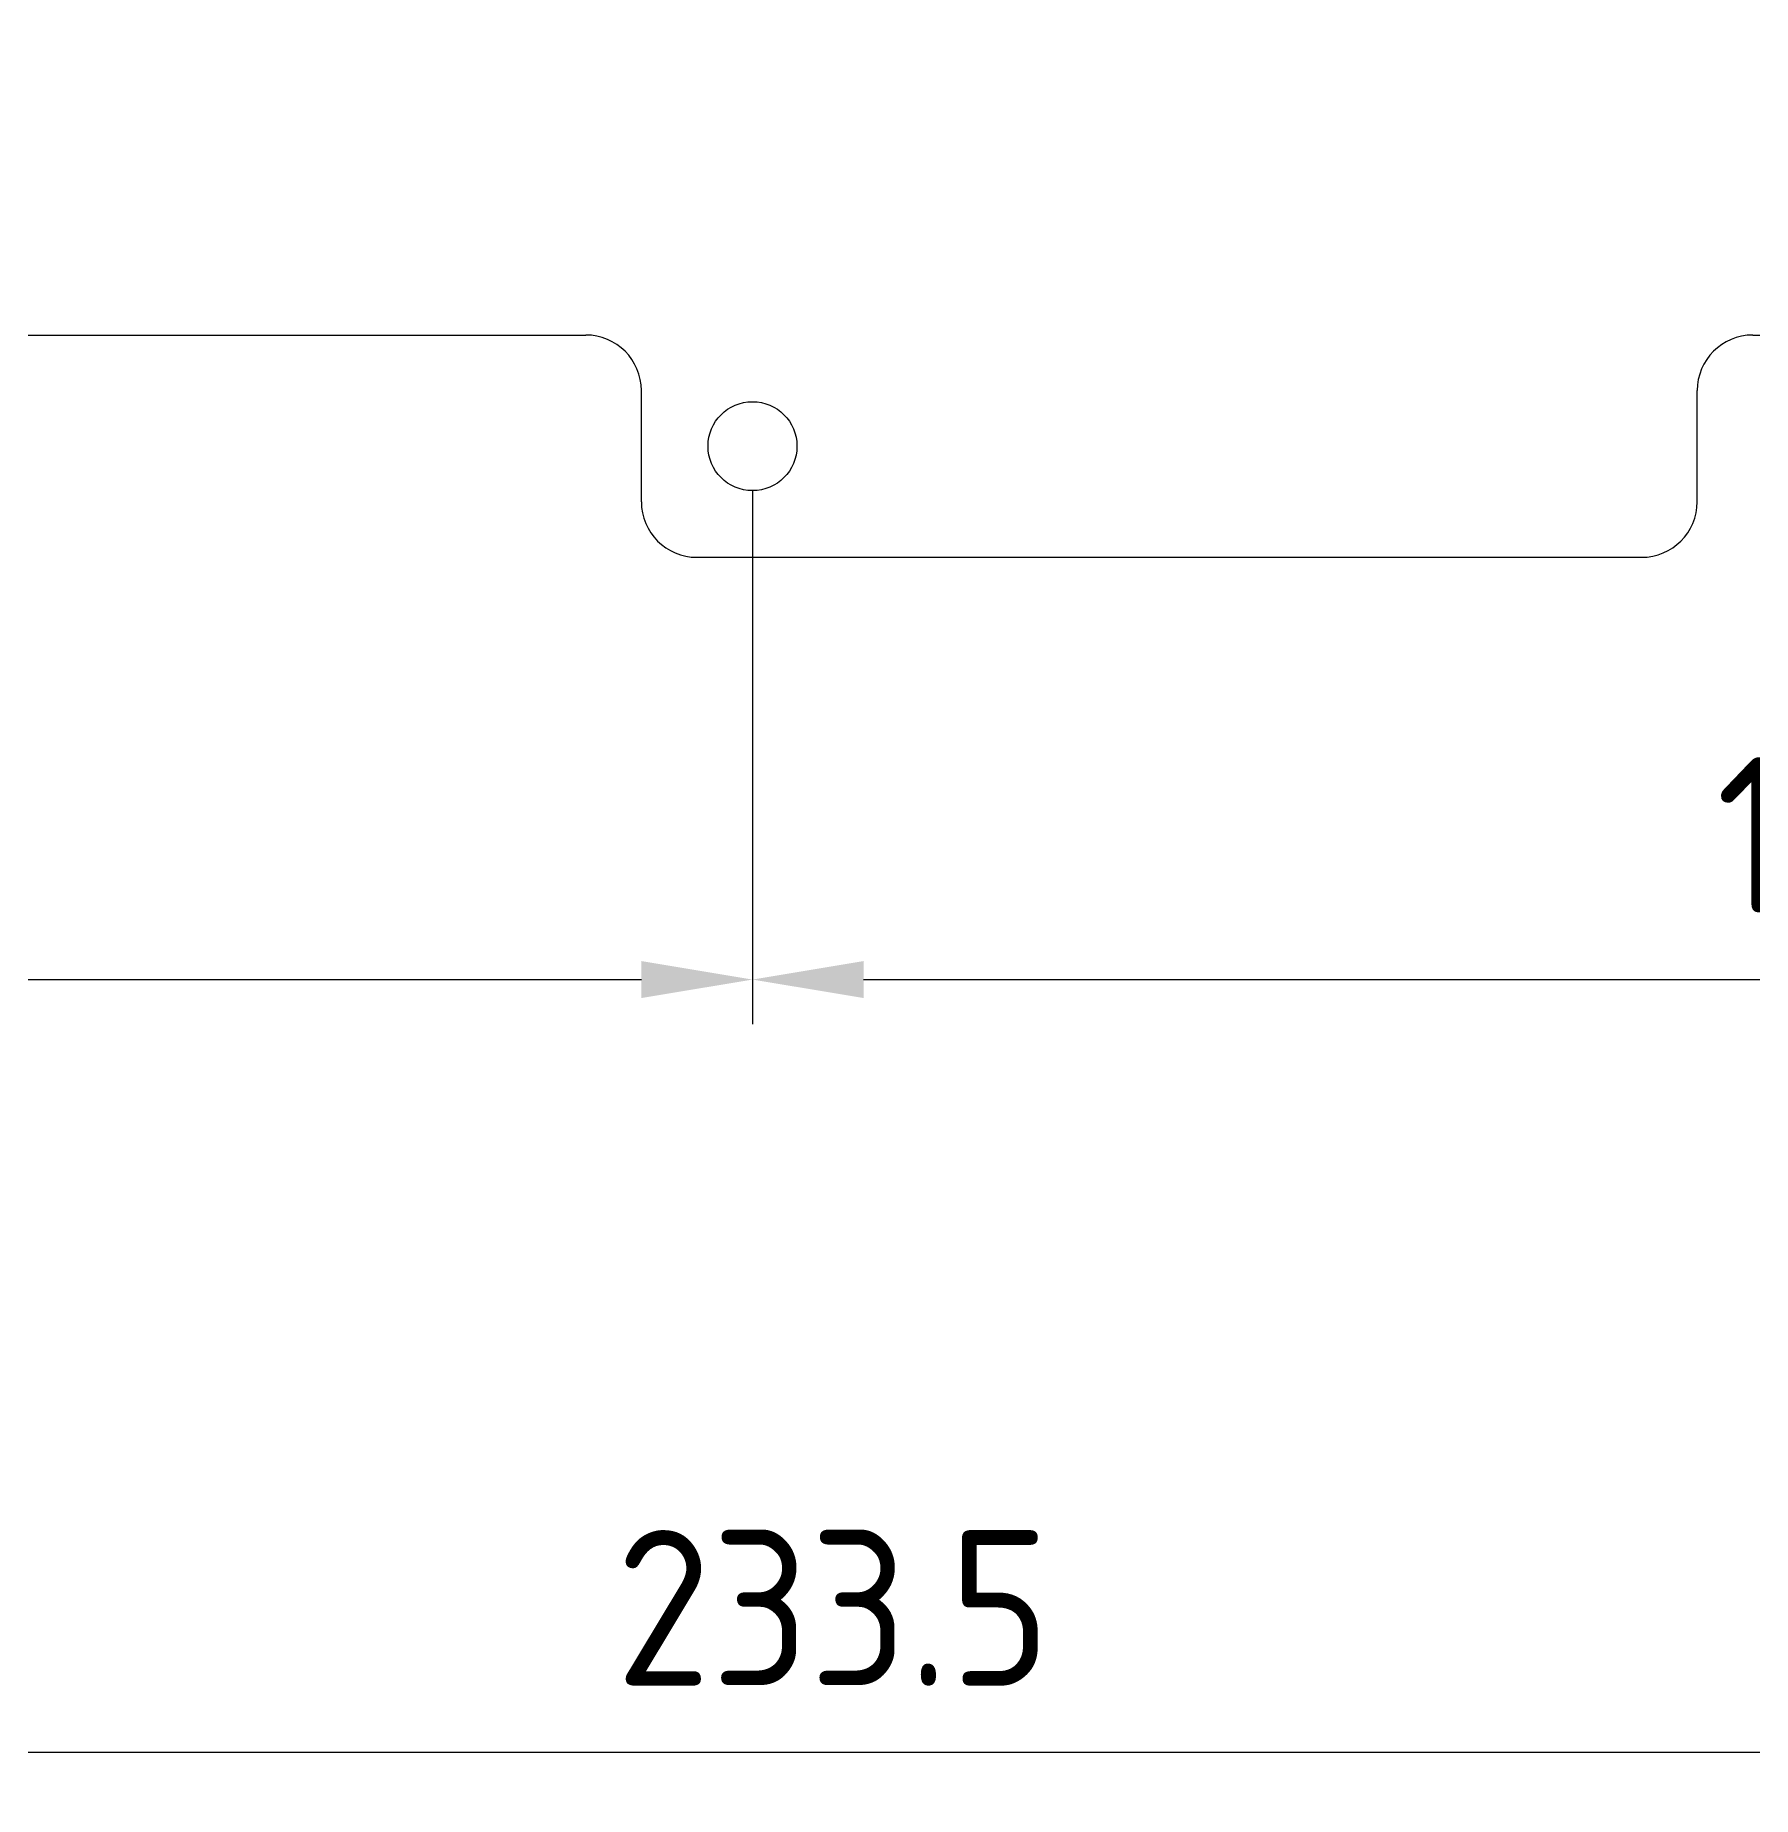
# Model space of a CAD drawing. Extents: x 0 to 874, y 0 to 598.
# Drawn here: x 338.3 to 415.6, y 251.9 to 331.1 of the extents above; entities that cross this region are included whole.
import ezdxf

# ---------------------------------------------------------------- set-up
doc = ezdxf.new("R2010")
doc.units = 0
doc.header["$LTSCALE"] = 2
doc.layers.get('DEFPOINTS').update_dxf_attribs({"linetype": 'CONTINUOUS'})
for name, color, linetype in [('AM_0', 7, 'CONTINUOUS'), ('AM_4', 3, 'CONTINUOUS'), ('AM_5', 3, 'CONTINUOUS')]:
    doc.layers.add(name, color=color, linetype=linetype)
doc.styles.get("Standard").update_dxf_attribs({"font": 'ISOCP.SHX'})
doc.dimstyles.get("Standard").update_dxf_attribs({"dimtxt": 0.18, "dimasz": 0.18, "dimexe": 0.18, "dimexo": 0.0625, "dimgap": 0.09, "dimtad": 0, "dimtih": 1, "dimtoh": 1, "dimzin": 0, "dimcen": 0.09, "dimazin": 3, "dimtfac": 1, "dimtofl": 0, "dimtmove": 0, "dimatfit": 3})

# ---------------------------------------------------------------- blocks, each defined once
blk = doc.blocks.new('*U424')
at = {"layer": 'AM_5', "color": 2}
blk.add_text('43.5', height=7, rotation=90, dxfattribs=at).set_placement((209.684, 320.833))
blk = doc.blocks.new('*D50')
at = {"layer": 'AM_5'}
for p, q in [((380.565, 351.154), (210.684, 351.154)), ((212.684, 346.154), (212.684, 312.654)), ((287.315, 307.654), (210.684, 307.654))]:
    blk.add_line(p, q, dxfattribs=at)
for points in [[(211.851, 346.154), (213.518, 346.154), (212.684, 351.154)], [(211.851, 312.654), (213.518, 312.654), (212.684, 307.654)]]:
    blk.add_solid(points, dxfattribs=at)
at = {"layer": 'DEFPOINTS', "color": 0}
for p in [(382.565, 351.154), (212.684, 307.654), (289.315, 307.654)]:
    blk.add_point(p, dxfattribs=at)
at = {"layer": 'AM_0'}
blk.add_blockref('*U424', (0, 0), dxfattribs=at)
blk = doc.blocks.new('*U435')
at = {"layer": 'AM_5', "color": 2}
blk.add_text('233.5', height=7, dxfattribs=at).set_placement((364.409, 256.884))
blk = doc.blocks.new('*D53')
at = {"layer": 'AM_5'}
for p, q in [((258.565, 386.154), (258.565, 251.884)), ((492.065, 349.154), (492.065, 251.884)), ((263.565, 253.884), (487.065, 253.884))]:
    blk.add_line(p, q, dxfattribs=at)
for points in [[(263.565, 254.717), (263.565, 253.05), (258.565, 253.884)], [(487.065, 254.717), (487.065, 253.05), (492.065, 253.884)]]:
    blk.add_solid(points, dxfattribs=at)
at = {"layer": 'DEFPOINTS', "color": 0}
for p in [(258.565, 388.154), (492.065, 351.154), (492.065, 253.884)]:
    blk.add_point(p, dxfattribs=at)
at = {"layer": 'AM_0'}
blk.add_blockref('*U435', (0, 0), dxfattribs=at)
blk = doc.blocks.new('*U417')
at = {"layer": 'AM_5', "color": 2}
blk.add_text('100', height=7, dxfattribs=at).set_placement((313.912, 291.654))
blk = doc.blocks.new('*D55')
at = {"layer": 'AM_5'}
for p, q in [((270.565, 310.654), (270.565, 286.654)), ((370.565, 310.654), (370.565, 286.654)), ((275.565, 288.654), (365.565, 288.654))]:
    blk.add_line(p, q, dxfattribs=at)
for points in [[(275.565, 289.487), (275.565, 287.821), (270.565, 288.654)], [(365.565, 289.487), (365.565, 287.821), (370.565, 288.654)]]:
    blk.add_solid(points, dxfattribs=at)
at = {"layer": 'DEFPOINTS', "color": 0}
for p in [(270.565, 312.654), (370.565, 312.654), (370.565, 288.654)]:
    blk.add_point(p, dxfattribs=at)
at = {"layer": 'AM_0'}
blk.add_blockref('*U417', (0, 0), dxfattribs=at)
blk = doc.blocks.new('*U418')
at = {"layer": 'AM_5', "color": 2}
blk.add_text('100', height=7, dxfattribs=at).set_placement((413.912, 291.654))
blk = doc.blocks.new('*D56')
at = {"layer": 'AM_5'}
for p, q in [((370.565, 310.654), (370.565, 286.654)), ((470.565, 310.654), (470.565, 286.654)), ((375.565, 288.654), (465.565, 288.654))]:
    blk.add_line(p, q, dxfattribs=at)
for points in [[(375.565, 289.487), (375.565, 287.821), (370.565, 288.654)], [(465.565, 289.487), (465.565, 287.821), (470.565, 288.654)]]:
    blk.add_solid(points, dxfattribs=at)
at = {"layer": 'DEFPOINTS', "color": 0}
for p in [(370.565, 312.654), (470.565, 312.654), (470.565, 288.654)]:
    blk.add_point(p, dxfattribs=at)
at = {"layer": 'AM_0'}
blk.add_blockref('*U418', (0, 0), dxfattribs=at)

msp = doc.modelspace()

# ---------------------------------------------------------------- linework, layer by layer
at = {"layer": 'AM_0'}
for p, q in [((315.565, 317.654), (363.065, 317.654)), ((415.565, 317.654), (463.065, 317.654)), ((365.565, 310.154), (365.565, 315.154)), ((413.065, 310.154), (413.065, 315.154)), ((368.065, 307.654), (410.565, 307.654))]:
    msp.add_line(p, q, dxfattribs=at)
for centre, start, end in [((363.065, 315.154), 0, 90), ((415.565, 315.154), 90, 180), ((368.065, 310.154), 180, 270), ((410.565, 310.154), 270, 0)]:
    msp.add_arc(centre, 2.5, start, end, dxfattribs=at)
at = {"layer": 'AM_4'}
msp.add_circle((370.565, 312.654), 2, dxfattribs=at)

# ---------------------------------------------------------------- dimensions: what is measured, and where the dimension line sits
at = {"layer": 'AM_5'}
for base, p1, p2, picture, middle in [((492.065, 253.884), (258.565, 388.154), (492.065, 351.154), '*D53', (375.315, 260.385)), ((370.565, 288.654), (270.565, 312.654), (370.565, 312.654), '*D55', (320.565, 295.154)), ((470.565, 288.654), (370.565, 312.654), (470.565, 312.654), '*D56', (420.565, 295.154))]:
    dim = msp.add_linear_dim(base=base, p1=p1, p2=p2, dimstyle='Standard', override={"dimscale": 2, "dimdec": 1}, dxfattribs=at)
    dim.commit()
    dim.dimension.update_dxf_attribs({"geometry": picture, "text_midpoint": middle})
dim = msp.add_linear_dim(base=(212.684, 307.654), p1=(382.565, 351.154), p2=(289.315, 307.654), angle=90, dimstyle='Standard', override={"dimscale": 2, "dimdec": 1}, dxfattribs=at)
dim.commit()
dim.dimension.update_dxf_attribs({"geometry": '*D50', "text_midpoint": (212.684, 329.728), "dimtype": 128})

doc.saveas('drawing.dxf')
